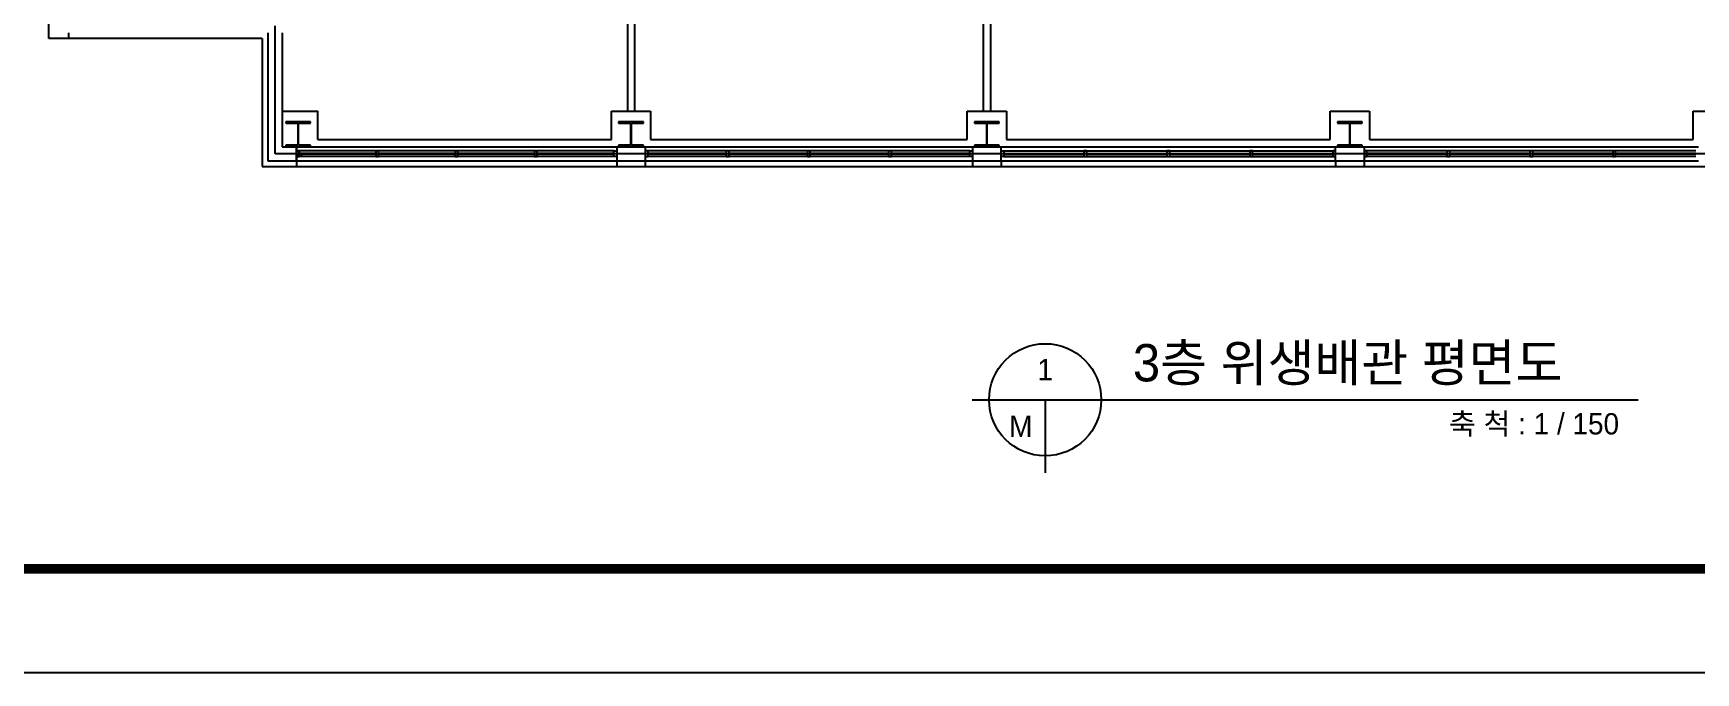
# Model space of a CAD drawing. Header units: millimetres. Extents: x 83956 to 461956, y 36707 to 125807.
# Drawn here: x 221898 to 245255, y 36707 to 45695 of the extents above; entities that cross this region are included whole.
import ezdxf
from ezdxf.enums import TextEntityAlignment as Align

# ---------------------------------------------------------------- set-up
doc = ezdxf.new("R2010")
doc.units = ezdxf.units.MM
doc.header["$LTSCALE"] = 100
doc.header["$MEASUREMENT"] = 0
doc.layers.get('0').update_dxf_attribs({"linetype": 'CONTINUOUS'})
doc.layers.get('Defpoints').update_dxf_attribs({"linetype": 'CONTINUOUS'})
for name, color, linetype in [('ARCH', 9, 'CONTINUOUS'), ('FORM', 8, 'CONTINUOUS'), ('TITLE', 3, 'CONTINUOUS'), ('TITLE1', 2, 'CONTINUOUS')]:
    doc.layers.add(name, color=color, linetype=linetype)
doc.styles.add('gr', font='Gulim.ttf')

# ---------------------------------------------------------------- blocks, each defined once
blk = doc.blocks.new('PMC-FORMV')
at = {"layer": 'Defpoints'}
blk.add_lwpolyline([(0, 0), (0, 29700), (42000, 29700), (42000, 0)], close=True, dxfattribs=at)
at = {"layer": 'FORM', "const_width": 90.2}
blk.add_lwpolyline([(1544, 975), (1544, 28725), (40744, 28725), (40744, 975)], close=True, dxfattribs=at)

msp = doc.modelspace()

# ---------------------------------------------------------------- linework, layer by layer
msp.add_lwpolyline([(212272, 79795), (264316, 79795), (264316, 38170), (212272, 38170)], close=True)
at = {"layer": 'ARCH', "linetype": 'ByBlock', "ltscale": 2}
for p, q in [((222115, 45621), (222115, 57581)), ((225295, 44001), (225295, 45801)), ((225115, 45621), (222115, 45621)), ((222395, 45701), (222395, 45621)), ((225115, 45621), (225115, 43821)), ((225395, 44601), (225895, 44601)), ((225895, 44201), (225895, 44601)), ((230020, 44201), (230020, 44601)), ((230020, 44601), (230570, 44601)), ((230570, 44601), (230570, 44201)), ((235020, 44201), (235020, 44601)), ((235020, 44601), (235570, 44601)), ((235570, 44601), (235570, 44201)), ((240120, 44201), (240120, 44601)), ((240120, 44601), (240670, 44601)), ((240670, 44601), (240670, 44201)), ((245220, 44201), (245220, 44601)), ((245220, 44601), (245770, 44601)), ((225895, 44201), (230020, 44201)), ((230570, 44201), (235020, 44201)), ((235570, 44201), (240120, 44201)), ((240670, 44201), (245220, 44201)), ((255765, 44001), (225295, 44001)), ((225595, 44101), (230095, 44101)), ((225595, 44016), (225595, 44041)), ((225595, 44041), (225635, 44041)), ((225635, 44041), (225595, 44041)), ((225595, 44041), (225595, 44016)), ((225595, 43961), (225595, 43986)), ((225595, 43986), (225595, 43961)), ((225615, 43961), (225595, 43961)), ((225595, 43961), (225635, 43961)), ((225635, 44001), (225615, 44001)), ((225615, 44001), (225615, 43961)), ((225665, 43998), (225625, 43998)), ((225625, 43998), (225625, 43968)), ((225625, 43968), (225665, 43968)), ((230055, 44041), (225635, 44041)), ((230055, 44041), (225635, 44041)), ((230055, 44041), (225635, 44041)), ((230055, 44041), (225635, 44041)), ((225635, 44041), (225635, 44001)), ((225635, 43961), (225635, 44041)), ((226710, 44007), (225635, 44007)), ((226710, 43995), (225635, 43995)), ((230055, 43961), (225635, 43961)), ((230055, 43961), (225635, 43961)), ((230055, 43961), (225635, 43961)), ((230055, 43961), (225635, 43961)), ((225665, 43968), (225665, 43998)), ((226750, 44041), (226710, 44041)), ((226710, 44041), (226710, 43961)), ((226710, 43961), (226750, 43961)), ((226750, 43961), (226750, 44041)), ((227825, 44007), (226750, 44007)), ((227825, 43995), (226750, 43995)), ((227865, 44041), (227825, 44041)), ((227825, 44041), (227825, 43961)), ((227825, 43961), (227865, 43961)), ((227865, 43961), (227865, 44041)), ((228940, 44007), (227865, 44007)), ((228940, 43995), (227865, 43995)), ((228980, 44041), (228940, 44041)), ((228940, 44041), (228940, 43961)), ((228940, 43961), (228980, 43961)), ((228980, 43961), (228980, 44041)), ((230055, 44007), (228980, 44007)), ((230055, 43995), (228980, 43995)), ((230055, 43961), (230055, 44041)), ((230055, 44041), (230095, 44041)), ((230095, 43961), (230055, 43961)), ((230095, 44041), (230095, 44016)), ((230095, 43986), (230095, 43961)), ((230495, 44101), (235095, 44101)), ((230535, 44041), (230495, 44041)), ((230495, 44041), (230495, 44016)), ((230495, 43986), (230495, 43961)), ((230495, 43961), (230535, 43961)), ((235055, 44041), (230535, 44041)), ((235055, 44041), (230535, 44041)), ((235055, 44041), (230535, 44041)), ((235055, 44041), (230535, 44041)), ((230535, 43961), (230535, 44041)), ((231635, 44007), (230535, 44007)), ((231635, 43995), (230535, 43995)), ((235055, 43961), (230535, 43961)), ((235055, 43961), (230535, 43961)), ((235055, 43961), (230535, 43961)), ((235055, 43961), (230535, 43961)), ((231675, 44041), (231635, 44041)), ((231635, 44041), (231635, 43961)), ((231635, 43961), (231675, 43961)), ((231675, 43961), (231675, 44041)), ((232775, 44007), (231675, 44007)), ((232775, 43995), (231675, 43995)), ((232815, 44041), (232775, 44041)), ((232775, 44041), (232775, 43961)), ((232775, 43961), (232815, 43961)), ((232815, 43961), (232815, 44041)), ((233915, 44007), (232815, 44007)), ((233915, 43995), (232815, 43995)), ((233955, 44041), (233915, 44041)), ((233915, 44041), (233915, 43961)), ((233915, 43961), (233955, 43961)), ((233955, 43961), (233955, 44041)), ((235055, 44007), (233955, 44007)), ((235055, 43995), (233955, 43995)), ((235055, 43961), (235055, 44041)), ((235055, 44041), (235095, 44041)), ((235095, 43961), (235055, 43961)), ((235095, 44041), (235095, 44016)), ((235095, 43986), (235095, 43961)), ((235495, 44101), (240195, 44101)), ((235495, 44016), (235495, 44041)), ((235495, 44041), (235535, 44041)), ((235495, 43961), (235495, 43986)), ((235535, 43961), (235495, 43961)), ((235535, 44041), (240155, 44041)), ((235535, 44041), (240155, 44041)), ((235535, 44041), (240155, 44041)), ((235535, 44041), (240155, 44041)), ((235535, 44041), (235535, 43961)), ((235535, 44007), (236660, 44007)), ((235535, 43995), (236660, 43995)), ((235535, 43961), (240155, 43961)), ((235535, 43961), (240155, 43961)), ((235535, 43961), (240155, 43961)), ((235535, 43961), (240155, 43961)), ((236700, 44041), (236660, 44041)), ((236660, 44041), (236660, 43961)), ((236660, 43961), (236700, 43961)), ((236700, 43961), (236700, 44041)), ((236700, 44007), (237825, 44007)), ((236700, 43995), (237825, 43995)), ((237865, 44041), (237825, 44041)), ((237825, 44041), (237825, 43961)), ((237825, 43961), (237865, 43961)), ((237865, 43961), (237865, 44041)), ((237865, 44007), (238990, 44007)), ((237865, 43995), (238990, 43995)), ((239030, 44041), (238990, 44041)), ((238990, 44041), (238990, 43961)), ((238990, 43961), (239030, 43961)), ((239030, 43961), (239030, 44041)), ((239030, 44007), (240155, 44007)), ((239030, 43995), (240155, 43995)), ((240195, 44041), (240155, 44041)), ((240155, 44041), (240155, 43961)), ((240155, 43961), (240195, 43961)), ((240195, 44016), (240195, 44041)), ((240195, 43961), (240195, 43986)), ((240595, 44101), (245295, 44101)), ((240635, 44041), (240595, 44041)), ((240595, 44041), (240595, 44016)), ((240595, 43986), (240595, 43961)), ((240595, 43961), (240635, 43961)), ((245255, 44041), (240635, 44041)), ((245255, 44041), (240635, 44041)), ((245255, 44041), (240635, 44041)), ((245255, 44041), (240635, 44041)), ((240635, 43961), (240635, 44041)), ((241760, 44007), (240635, 44007)), ((241760, 43995), (240635, 43995)), ((245255, 43961), (240635, 43961)), ((245255, 43961), (240635, 43961)), ((245255, 43961), (240635, 43961)), ((245255, 43961), (240635, 43961)), ((241800, 44041), (241760, 44041)), ((241760, 44041), (241760, 43961)), ((241760, 43961), (241800, 43961)), ((241800, 43961), (241800, 44041)), ((242925, 44007), (241800, 44007)), ((242925, 43995), (241800, 43995)), ((242965, 44041), (242925, 44041)), ((242925, 44041), (242925, 43961)), ((242925, 43961), (242965, 43961)), ((242965, 43961), (242965, 44041)), ((244090, 44007), (242965, 44007)), ((244090, 43995), (242965, 43995)), ((244130, 44041), (244090, 44041)), ((244090, 44041), (244090, 43961)), ((244090, 43961), (244130, 43961)), ((244130, 43961), (244130, 44041)), ((245255, 44007), (244130, 44007)), ((245255, 43995), (244130, 43995)), ((225115, 43821), (255945, 43821)), ((225595, 43901), (230095, 43901)), ((225595, 43901), (225595, 43821)), ((230095, 43901), (230095, 43821)), ((230495, 43901), (235095, 43901)), ((230495, 43901), (230495, 43821)), ((235095, 43901), (235095, 43821)), ((235495, 43901), (240195, 43901)), ((235495, 43901), (235495, 43821)), ((240195, 43901), (240195, 43821)), ((240595, 43901), (245295, 43901)), ((240595, 43901), (240595, 43821))]:
    msp.add_line(p, q, dxfattribs=at)
at = {"layer": 'ARCH'}
for p, q in [((230245, 52134), (230245, 44601)), ((230345, 52134), (230345, 44601)), ((235245, 52134), (235245, 44601)), ((235345, 52134), (235345, 44601)), ((225195, 45701), (225195, 43901)), ((225395, 45701), (225395, 44101)), ((225795, 44451), (225445, 44451)), ((225445, 44451), (225445, 44432)), ((225445, 44432), (225614, 44432)), ((225614, 44432), (225614, 44120)), ((225626, 44120), (225626, 44432)), ((225626, 44432), (225795, 44432)), ((225795, 44432), (225795, 44451)), ((230470, 44452), (230120, 44452)), ((230120, 44452), (230120, 44433)), ((230120, 44433), (230289, 44433)), ((230289, 44433), (230289, 44121)), ((230301, 44121), (230301, 44433)), ((230301, 44433), (230470, 44433)), ((230470, 44433), (230470, 44452)), ((235470, 44452), (235120, 44452)), ((235120, 44452), (235120, 44433)), ((235120, 44433), (235289, 44433)), ((235289, 44433), (235289, 44121)), ((235301, 44121), (235301, 44433)), ((235301, 44433), (235470, 44433)), ((235470, 44433), (235470, 44452)), ((240570, 44452), (240220, 44452)), ((240220, 44452), (240220, 44433)), ((240220, 44433), (240389, 44433)), ((240389, 44433), (240389, 44121)), ((240401, 44121), (240401, 44433)), ((240401, 44433), (240570, 44433)), ((240570, 44433), (240570, 44452)), ((225195, 44101), (225195, 43901)), ((225614, 44120), (225445, 44120)), ((225445, 44120), (225445, 44101)), ((225445, 44101), (225795, 44101)), ((225795, 44120), (225626, 44120)), ((225795, 44101), (225795, 44120)), ((230289, 44121), (230120, 44121)), ((230120, 44121), (230120, 44102)), ((230120, 44102), (230470, 44102)), ((230470, 44121), (230301, 44121)), ((230470, 44102), (230470, 44121)), ((235289, 44121), (235120, 44121)), ((235120, 44121), (235120, 44102)), ((235120, 44102), (235470, 44102)), ((235470, 44121), (235301, 44121)), ((235470, 44102), (235470, 44121)), ((240389, 44121), (240220, 44121)), ((240220, 44121), (240220, 44102)), ((240220, 44102), (240570, 44102)), ((240570, 44121), (240401, 44121)), ((240570, 44102), (240570, 44121))]:
    msp.add_line(p, q, dxfattribs=at)
at = {"layer": 'ARCH', "ltscale": 2}
for p, q in [((225395, 44101), (225595, 44101)), ((225595, 44101), (225595, 43901)), ((225595, 43901), (225595, 44101)), ((230095, 44101), (230095, 43901)), ((230095, 44101), (230495, 44101)), ((230495, 44101), (230495, 43901)), ((235095, 44101), (235095, 43901)), ((235095, 44101), (235495, 44101)), ((235495, 43901), (235495, 44101)), ((240195, 43901), (240195, 44101)), ((240195, 44101), (240595, 44101)), ((240595, 44101), (240595, 43901)), ((225195, 43901), (225595, 43901)), ((225195, 43901), (225595, 43901)), ((230095, 43901), (230495, 43901)), ((235095, 43901), (235495, 43901)), ((240195, 43901), (240595, 43901))]:
    msp.add_line(p, q, dxfattribs=at)
at = {"layer": 'TITLE', "color": 4}
for p, q in [((235088, 40544), (244447, 40544)), ((236115, 40544), (236115, 39517))]:
    msp.add_line(p, q, dxfattribs=at)
msp.add_circle((236115, 40544), 788, dxfattribs=at)

# ---------------------------------------------------------------- block references
at = {"layer": 'FORM', "xscale": 1.5, "yscale": 1.5, "zscale": 1.5}
msp.add_blockref('PMC-FORMV', (209956, 36707), dxfattribs=at)

# ---------------------------------------------------------------- texts
at = {"layer": 'TITLE', "color": 3, "style": 'gr'}
for s, p in [('1', (236115, 40819)), ('M', (235773, 40019))]:
    msp.add_text(s, height=300, dxfattribs=at).set_placement(p, align=Align.CENTER)
msp.add_text('축 척 : 1 / 150', height=300, dxfattribs=at).set_placement((244178, 40056), align=Align.RIGHT)
at = {"layer": 'TITLE1', "color": 3, "style": 'gr'}
msp.add_text('3층 위생배관 평면도', height=525, dxfattribs=at).set_placement((237348, 40802))

doc.saveas('drawing.dxf')
